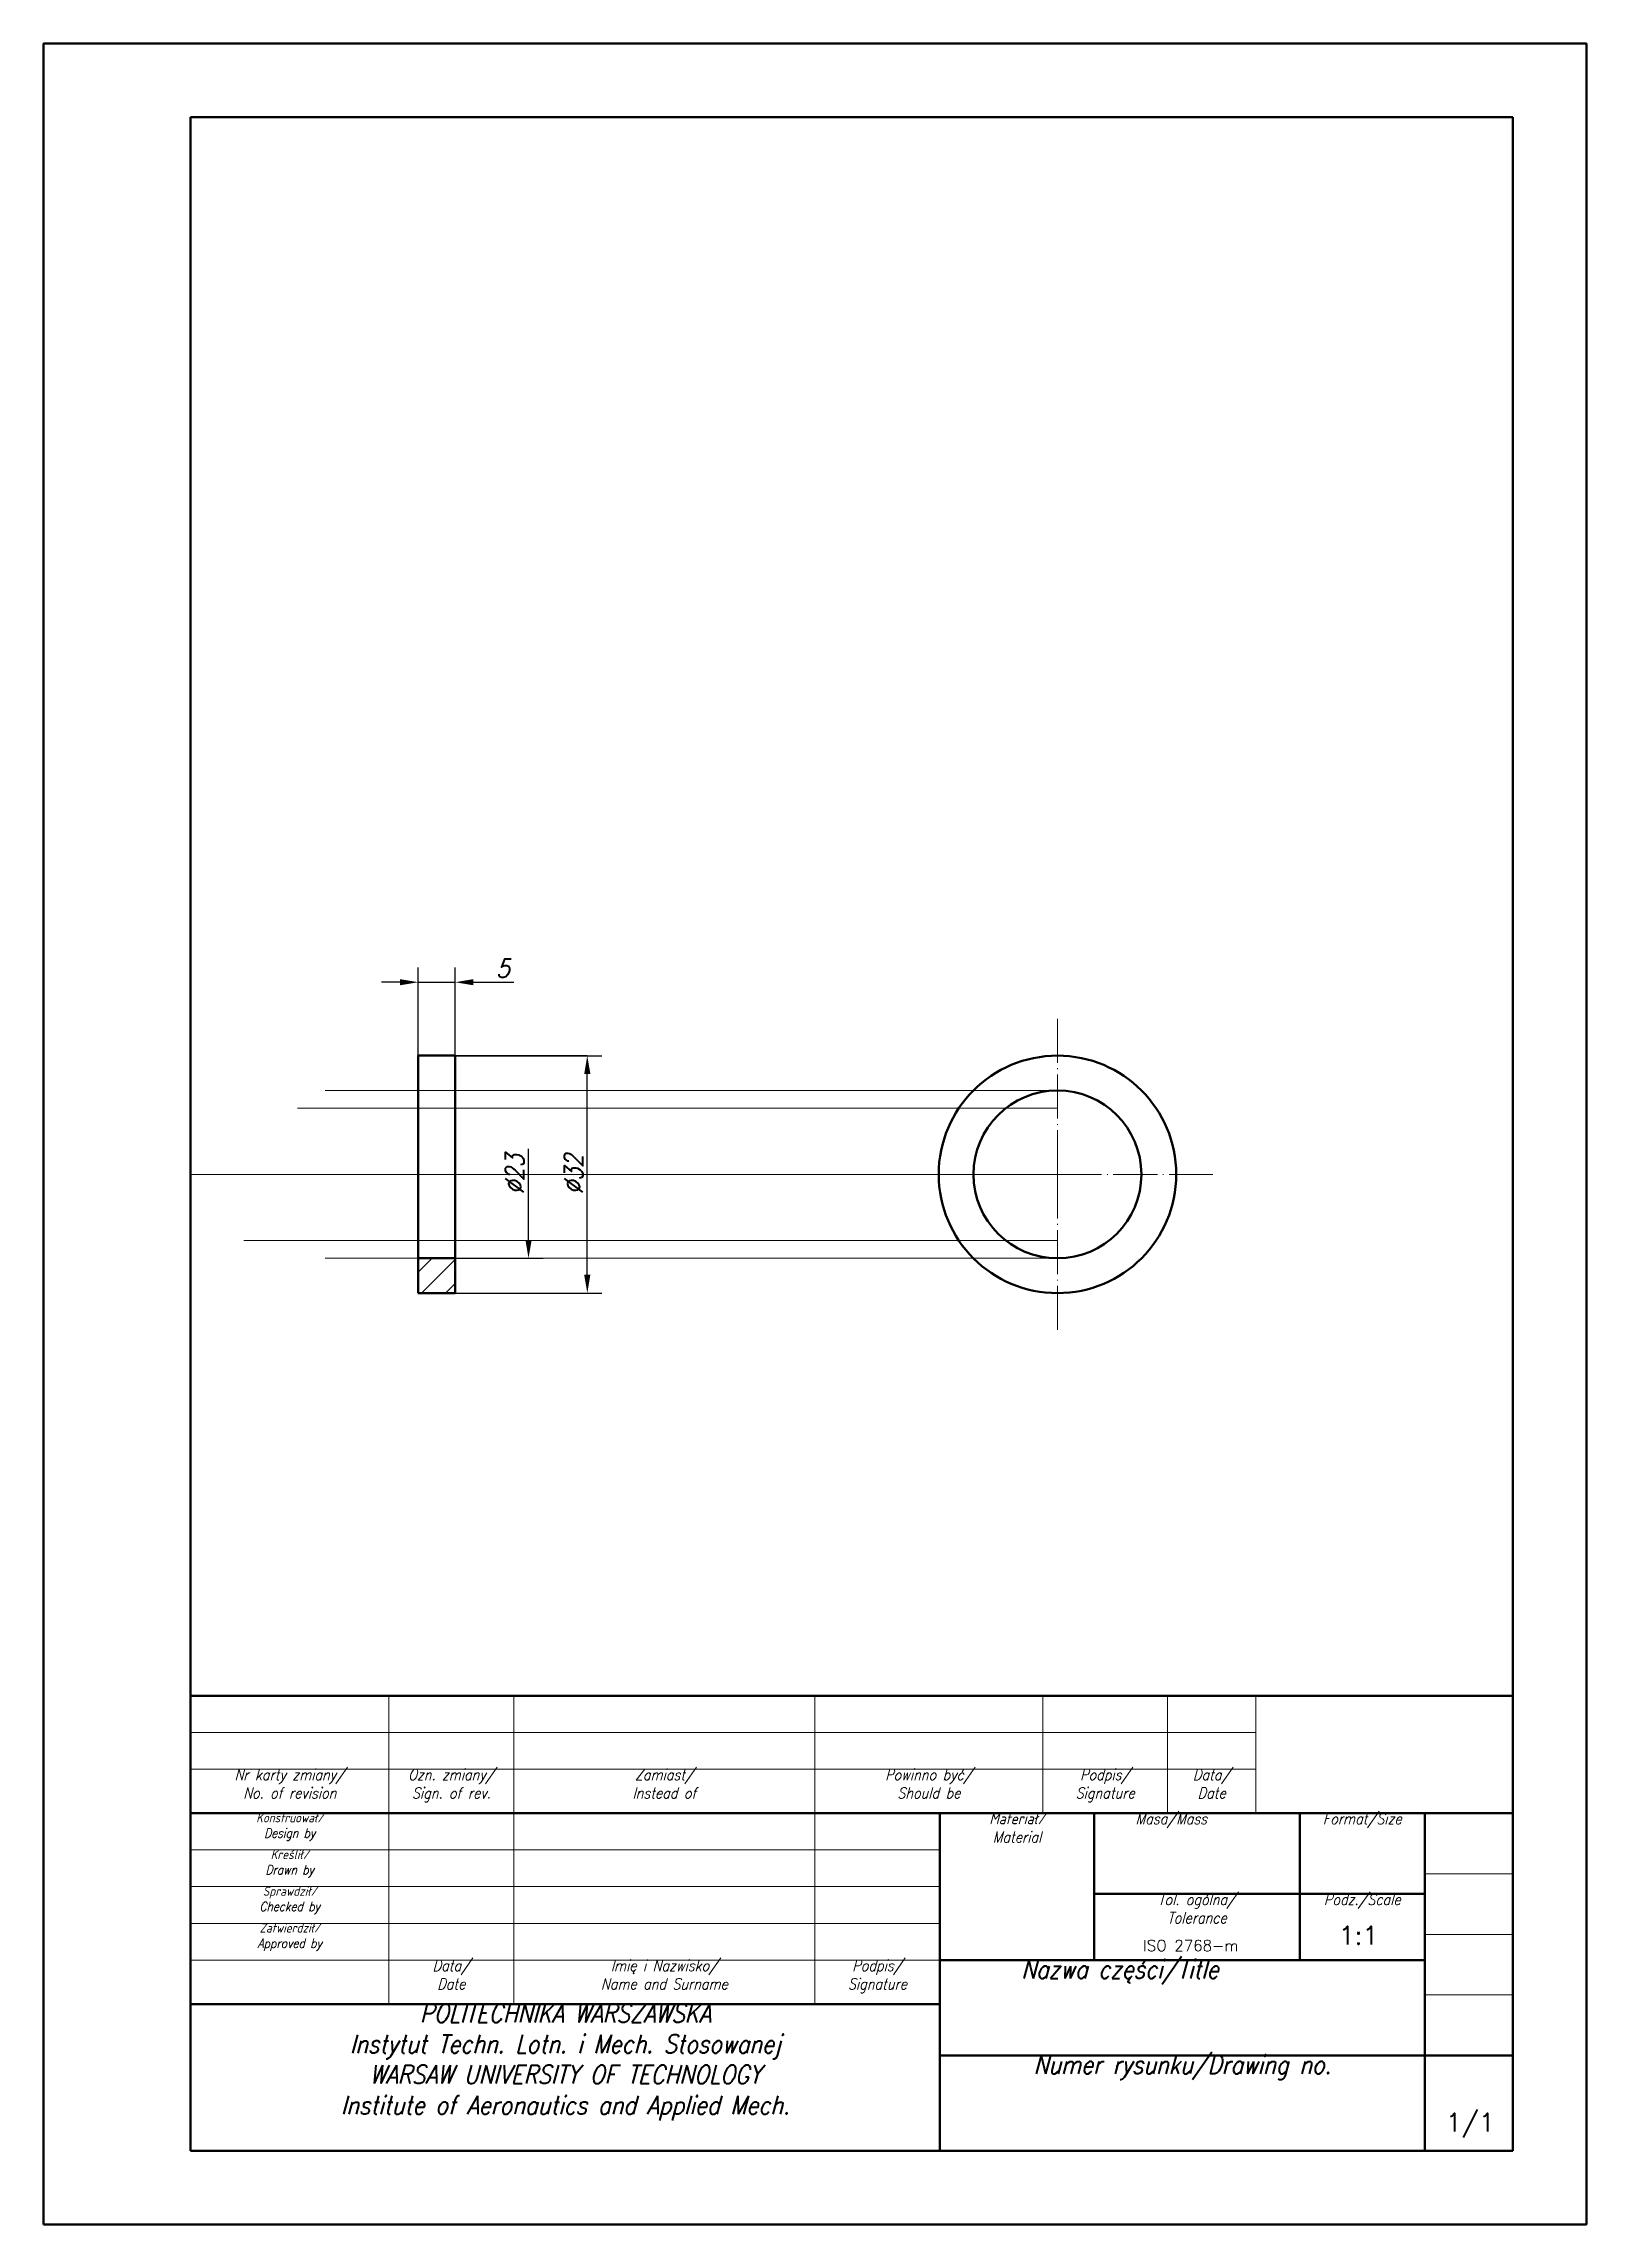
# Model space of a CAD drawing. Header units: millimetres. Extents: x 0 to 210, y 0 to 297.
import ezdxf
from ezdxf.enums import TextEntityAlignment as Align

# ---------------------------------------------------------------- set-up
doc = ezdxf.new("R2010")
doc.units = ezdxf.units.MM
doc.header["$LTSCALE"] = 0.5
doc.linetypes.add('ACAD_ISO04W050', pattern=[15, 12, -1.5, 0, -1.5])
doc.layers.get('0').update_dxf_attribs({"lineweight": 18})
for name, color, linetype, lineweight in [('1-DL. KRESKA KROPKA (CIENKA)', 1, 'ACAD_ISO04W050', 18), ('111-NAPISY', 111, 'Continuous', 18), ('140-KRESKOWANIE', 140, 'Continuous', 15), ('3-WYMIAR', 3, 'Continuous', 18), ('4-CIENKA CIĄGŁA', 4, 'Continuous', 18), ('41-GRUBA CIĄGŁA', 41, 'Continuous', 50)]:
    doc.layers.add(name, color=color, linetype=linetype, lineweight=lineweight)
doc.styles.get("Standard").update_dxf_attribs({"font": 'simplex.shx', "width": 0.85, "oblique": 15})
doc.dimstyles.new('RYS_TECHNICZNY', dxfattribs={"dimtxt": 2.5, "dimasz": 2.5, "dimexe": 2, "dimexo": 0, "dimtad": 1, "dimtxsty": 'Standard', "dimcen": -4, "dimadec": 0, "dimazin": 0, "dimtfac": 1, "dimtmove": 0, "dimatfit": 0, "dimfxl": 1, "dimarcsym": 0})

# ---------------------------------------------------------------- blocks, each defined once
blk = doc.blocks.new('A4_2016')
at = {"layer": '41-GRUBA CIĄGŁA'}
for p, q in [((200, 287), (20, 287)), ((20, 287), (20, 10)), ((200, 10), (200, 287)), ((20, 10), (200, 10))]:
    blk.add_line(p, q, dxfattribs=at)
blk.add_lwpolyline([(0, 0), (0, 297), (210, 297), (210, 0)], close=True, dxfattribs=at)
blk = doc.blocks.new('TAB_RYSUNKOWA_2016')
at = {"layer": '4-CIENKA CIĄGŁA'}
for p, q in [((-153, 20), (-153, 62)), ((-136, 20), (-136, 62)), ((-95, 20), (-95, 62)), ((-64, 46), (-64, 62)), ((-47, 46), (-47, 62)), ((-35, 46), (-35, 62)), ((-180, 57), (-35, 57)), ((-180, 52), (-35, 52)), ((-180, 41), (-78, 41)), ((-180, 36), (-78, 36)), ((-12, 37.75), (0, 37.75)), ((-180, 31), (-78, 31)), ((-12, 29.5), (0, 29.5)), ((-180, 26), (-78, 26)), ((-12, 21.25), (0, 21.25))]:
    blk.add_line(p, q, dxfattribs=at)
at = {"layer": '41-GRUBA CIĄGŁA'}
for p, q in [((-180, 62), (0, 62)), ((-180, 0), (-180, 62)), ((-180, 46), (0, 46)), ((-78, 0), (-78, 46)), ((-57, 26), (-57, 46)), ((-29, 26), (-29, 46)), ((-12, 26), (-12, 46)), ((-57, 35), (-12, 35)), ((-78, 26), (-12, 26)), ((-12, 26), (-12, 0)), ((-180, 20), (-78, 20)), ((-78, 13), (-12, 13)), ((-12, 13), (0, 13))]:
    blk.add_line(p, q, dxfattribs=at)
at = {"layer": '111-NAPISY', "attachment_point": 1}
for s, width, heights, insert, char_height in [('\\pxb0.33333,qc;Nr karty zmiany/\\P\\pb0.25;No. of revision', 27, [7.24], (-180, 52), 1.5), ('\\pxb0.33333,qc;Ozn. zmiany/\\P\\pb0.33333;Sign. of rev.', 17, [6], (-153, 52), 1.5), ('\\pxb0.33333,qc;Zamiast/\\PInstead of', 41, [6], (-136, 52), 1.5), ('\\pxb0.33333,qc;Powinno być/\\PShould be', 31, [6], (-95, 52), 1.5), ('\\pxb0.33333,qc;Podpis/\\PSignature', 17, [6], (-64, 52), 1.5), ('\\pxb0.33333,qc;Data/\\PDate', 12, [6], (-47, 52), 1.5), ('\\pxb0.25,qc;Konstruował/\\PDesign by', 27, [5], (-180, 46), 1.25), ('\\pxb0.332,qc;Materiał/\\PMaterial', 21, [6], (-78, 46), 1.5), ('\\pxb0.332,qc;Masa/Mass', 21, [2.51], (-57, 46), 1.5), ('\\pxb0.332,qc;Format/Size', 17, [2.51], (-29, 46), 1.5), ('\\pxb0.25333,qc;{\\H0.83333x;Kreślił/\\PDrawn by}', 27, [5], (-180, 41), 1.5), ('\\pxb0.25,qc;Sprawdził/\\PChecked by', 27, [5], (-180, 36), 1.25), ('\\pxb0.332,qc;Tol. ogólna/\\PTolerance', 28, [5.65], (-57, 35), 1.5), ('\\pxb0.332,qc;Podz./Scale', 17, [2.51], (-29, 35), 1.5), ('\\pxb0.25333,qc;Zatwierdził/\\PApproved by', 27, [5], (-180, 31), 1.25), ('\\pxb0.33333,qc;Data/\\PDate', 17, [6], (-153, 26), 1.5), ('\\pxb0.33333,qc;Imię i Nazwisko/\\PName and Surname', 41, [6], (-136, 26), 1.5), ('\\pxb0.33333,qc;Podpis/\\PSignature', 17, [6], (-95, 26), 1.5), ('\\pxb0.332,qc;Nazwa części/Title', 49, [3.53], (-78, 26), 2.5), ('\\pxb0.332,qc;POLITECHNIKA WARSZAWSKA\\PInstytut Techn. Lotn. i Mech. Stosowanej\\PWARSAW UNIVERSITY OF TECHNOLOGY\\PInstitute of Aeronautics and Applied Mech.', 102, [20], (-180, 20), 2.5), ('\\pxb0.332,qc;Numer rysunku/Drawing no.', 66, [3.53], (-78, 13), 2.5)]:
    blk.add_mtext_dynamic_manual_height_columns(s, width=width, gutter_width=7.5, heights=heights, dxfattribs=dict(at, insert=insert, char_height=char_height))
at = {"layer": '111-NAPISY'}
for tag, p, height in [('DATA', (-146.9, 42.66), 1.25), ('KONSTRUKTOR', (-134.7, 42.58), 1.25), ('DATA', (-147.12, 37.94), 1.25), ('KRESLIL', (-134.74, 37.66), 1.25), ('MASA', (-47.77, 38.03), 2.5), ('A', (-23.26, 38.03), 2.5), ('MAT', (-70.49, 33.85), 2.5), ('DATA', (-147.26, 32.91), 1.25), ('SPRAWDZIL', (-134.97, 32.53), 1.25), ('X:X', (-23.7, 28.11), 2.5), ('DATA', (-147.35, 28.11), 1.25), ('ZATWIERDZIL', (-134.78, 27.73), 1.25), ('TOLERANCJA', (-50.34, 27.22), 1.5), ('NR_RYSUNKU', (-57.61, 3.39), 2.5), ('X/X', (-9.13, 2.65), 2.5)]:
    blk.add_attdef(tag, p, '', height=height, dxfattribs=at)
blk.add_attdef('NAZWA_CZESCI', text='', height=2.5, dxfattribs=at).set_placement((-59.19, 18.76), align=Align.TOP_LEFT)
blk = doc.blocks.new('*D29')
at = {"layer": '3-WYMIAR', "color": 0, "lineweight": -2, "transparency": 16777216}
for p, q in [((51, 159.14), (51, 171.14)), ((56, 159.14), (56, 171.14)), ((48.5, 169.14), (46, 169.14)), ((51, 169.14), (56, 169.14)), ((58.5, 169.14), (64.01, 169.14))]:
    blk.add_line(p, q, dxfattribs=at)
at = {"layer": '3-WYMIAR', "color": 0, "transparency": 16777216}
for points in [[(48.5, 169.56), (48.5, 168.73), (51, 169.14)], [(58.5, 169.56), (58.5, 168.73), (56, 169.14)]]:
    blk.add_solid(points, dxfattribs=at)
at = {"layer": 'Defpoints', "color": 0, "transparency": 16777216}
for p in [(56, 169.14), (51, 159.14), (56, 159.14)]:
    blk.add_point(p, dxfattribs=at)
at = {"layer": '3-WYMIAR', "color": 0, "transparency": 16777216, "insert": (62.5, 171.02), "char_height": 2.5, "attachment_point": 5}
blk.add_mtext('5', dxfattribs=at)
blk = doc.blocks.new('*D32')
at = {"layer": '3-WYMIAR', "color": 0, "lineweight": -2, "transparency": 16777216}
for p, q in [((66, 134.04), (66, 146.46)), ((56, 131.54), (68, 131.54))]:
    blk.add_line(p, q, dxfattribs=at)
at = {"layer": '3-WYMIAR', "color": 0, "transparency": 16777216}
blk.add_solid([(65.58, 134.04), (66.42, 134.04), (66, 131.54)], dxfattribs=at)
at = {"layer": 'Defpoints', "color": 0, "transparency": 16777216}
for p in [(56, 154.4), (66, 154.4), (56, 131.54)]:
    blk.add_point(p, dxfattribs=at)
at = {"layer": '3-WYMIAR', "color": 0, "transparency": 16777216, "insert": (64.13, 142.97), "char_height": 2.5, "attachment_point": 5, "rotation": 90}
blk.add_mtext('%%c23', dxfattribs=at)
blk = doc.blocks.new('*D33')
at = {"layer": '3-WYMIAR', "color": 0, "lineweight": -2, "transparency": 16777216}
for p, q in [((56, 159.14), (76, 159.14)), ((74, 129.3), (74, 156.64)), ((56, 126.8), (76, 126.8))]:
    blk.add_line(p, q, dxfattribs=at)
at = {"layer": '3-WYMIAR', "color": 0, "transparency": 16777216}
for points in [[(73.58, 156.64), (74.42, 156.64), (74, 159.14)], [(73.58, 129.3), (74.42, 129.3), (74, 126.8)]]:
    blk.add_solid(points, dxfattribs=at)
at = {"layer": 'Defpoints', "color": 0, "transparency": 16777216}
for p in [(56, 159.14), (74, 159.14), (56, 126.8)]:
    blk.add_point(p, dxfattribs=at)
at = {"layer": '3-WYMIAR', "color": 0, "transparency": 16777216, "insert": (72.13, 142.97), "char_height": 2.5, "attachment_point": 5, "rotation": 90}
blk.add_mtext('%%c32', dxfattribs=at)

msp = doc.modelspace()

# ---------------------------------------------------------------- hatches: boundary and pattern name
at = {"layer": '140-KRESKOWANIE'}
h = msp.add_hatch(dxfattribs=at)
h.set_pattern_fill('ANSI31', color=256, scale=0.73)
h.paths.add_polyline_path([(56.001, 131.543), (51.001, 131.543), (51.001, 126.803), (56.001, 126.803)])

# ---------------------------------------------------------------- linework, layer by layer
for p, q in [((56.001, 159.143), (66.001, 159.143)), ((66.001, 159.143), (74.001, 159.143)), ((138.001, 151.973), (34.553, 151.973)), ((138.001, 154.403), (38.306, 154.403)), ((19.996, 71.973), (19.996, 142.973)), ((19.996, 142.973), (51.001, 142.973)), ((51.001, 142.973), (46.001, 142.973)), ((46.001, 142.973), (61.001, 142.973)), ((51.001, 142.973), (48.001, 142.973)), ((48.001, 142.973), (59.001, 142.973)), ((61.001, 142.973), (138.001, 142.973)), ((138.001, 133.973), (27.264, 133.973)), ((138.001, 131.543), (38.306, 131.543))]:
    msp.add_line(p, q)
at = {"layer": '1-DL. KRESKA KROPKA (CIENKA)'}
for p, q in [((138.001, 142.973), (138.001, 164.143)), ((61.001, 142.973), (46.001, 142.973)), ((138.001, 142.973), (116.831, 142.973)), ((138.001, 142.973), (138.001, 121.803)), ((138.001, 142.973), (159.171, 142.973))]:
    msp.add_line(p, q, dxfattribs=at)
at = {"layer": '3-WYMIAR'}
msp.add_line((51.001, 159.143), (51.001, 169.143), dxfattribs=at)
at = {"layer": '41-GRUBA CIĄGŁA'}
for p, q in [((51.001, 142.973), (51.001, 159.143)), ((51.001, 159.143), (56.001, 159.143)), ((56.001, 159.143), (56.001, 142.709)), ((51.001, 142.973), (51.001, 126.803)), ((56.001, 126.803), (56.001, 143.236)), ((51.001, 131.543), (56.001, 131.543)), ((51.001, 126.803), (56.001, 126.803))]:
    msp.add_line(p, q, dxfattribs=at)
for radius in [16.17, 11.43]:
    msp.add_circle((138.001, 142.973), radius, dxfattribs=at)

# ---------------------------------------------------------------- block references
msp.add_blockref('A4_2016', (-0.004, -0.027))
msp.add_blockref('TAB_RYSUNKOWA_2016', (199.996, 9.973)).add_auto_attribs({'X:X': '1:1', 'TOLERANCJA': 'ISO 2768-m', 'X/X': '1/1'})

# ---------------------------------------------------------------- dimensions: what is measured, and where the dimension line sits
at = {"layer": '3-WYMIAR'}
dim = msp.add_linear_dim(base=(56.001, 169.143), p1=(51.001, 159.143), p2=(56.001, 159.143), dimstyle='RYS_TECHNICZNY', dxfattribs=at)
dim.commit()
dim.dimension.update_dxf_attribs({"geometry": '*D29', "text_midpoint": (62.504, 171.018)})
for base, p1, p2, override, picture, middle in [((74.001, 159.143), (56.001, 126.803), (56.001, 159.143), {"dimdec": 0, "dimpost": '%%c<>'}, '*D33', (72.126, 142.973)), ((66.001, 154.403), (56.001, 131.543), (56.001, 154.403), {"dimdec": 0, "dimpost": '%%c<>', "dimse2": 1, "dimsd2": 1}, '*D32', (64.126, 142.973))]:
    dim = msp.add_linear_dim(base=base, p1=p1, p2=p2, angle=90, dimstyle='RYS_TECHNICZNY', override=override, dxfattribs=at)
    dim.commit()
    dim.dimension.update_dxf_attribs({"geometry": picture, "text_midpoint": middle})

doc.saveas('drawing.dxf')
